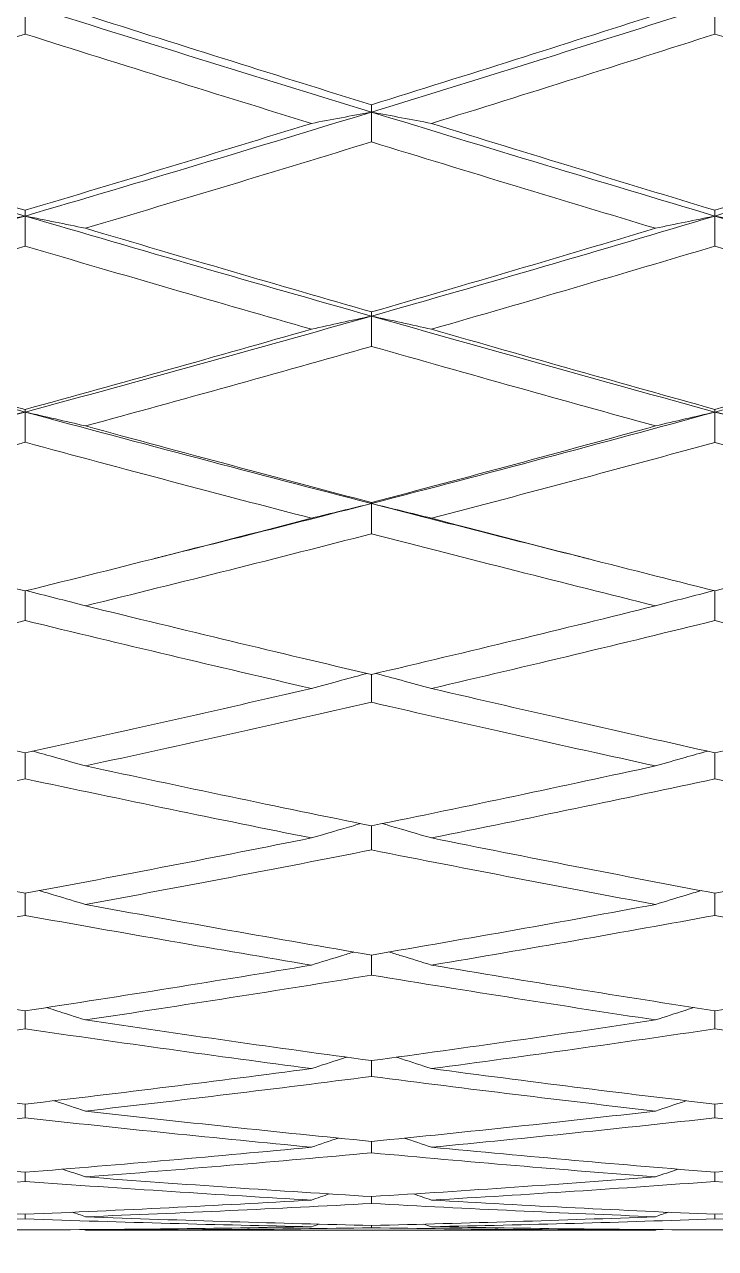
# Model space of a CAD drawing. Extents: x 6453 to 7582, y 0 to 827.
# Drawn here: x 6879.16 to 6884.14, y 199.63 to 208.44 of the extents above; entities that cross this region are included whole.
import ezdxf

# ---------------------------------------------------------------- set-up
doc = ezdxf.new("R2010")
doc.units = 0
doc.header["$LTSCALE"] = 30
doc.header["$MEASUREMENT"] = 0
doc.layers.add('1', color=7, linetype='CONTINUOUS')

msp = doc.modelspace()

# ---------------------------------------------------------------- linework, layer by layer
at = {"layer": '1', "color": 7, "linetype": 'Continuous', "lineweight": 18}
msp.add_line((6879.6001, 199.7633), (6883.7072, 199.7633), dxfattribs=at)
at = {"layer": '1', "color": 7, "linetype": 'Continuous', "lineweight": 13}
for radius, start, end in [(31.7909, 246.42722, 20.09733), (32.4724, 246.41495, 19.55213), (32.3705, 246.42722, 19.6171)]:
    msp.add_arc((6858.0424, 188.9152), radius, start, end, dxfattribs=at)
at = {"layer": '1', "color": 7, "linetype": 'Continuous', "lineweight": 18}
for points, knots in [([(6879.1654, 208.5883), (6878.66, 208.4295), (6877.8241, 208.1696), (6876.9865, 207.914), (6876.6559, 207.8138)], [0, 0, 0, 0, 0.605509, 1, 1, 1, 1]), ([(6886.5838, 207.8138), (6886.2937, 207.9047), (6885.4811, 208.1602), (6884.6632, 208.4199), (6884.1361, 208.5883)], [0, 0, 0, 0, 0.357901, 1, 1, 1, 1]), ([(6879.1654, 207.0652), (6878.66, 207.2136), (6877.8241, 207.4613), (6876.9865, 207.7136), (6876.6559, 207.8138)], [0, 0, 0, 0, 0.605509, 1, 1, 1, 1]), ([(6886.5838, 207.8138), (6886.2937, 207.7229), (6885.4811, 207.4705), (6884.6632, 207.2225), (6884.1361, 207.0652)], [0, 0, 0, 0, 0.357901, 1, 1, 1, 1]), ([(6879.1654, 207.0652), (6878.66, 206.9169), (6877.8241, 206.6747), (6876.9865, 206.4374), (6876.6559, 206.3446)], [0, 0, 0, 0, 0.605509, 1, 1, 1, 1]), ([(6886.5838, 206.3446), (6886.2937, 206.4288), (6885.4811, 206.6659), (6884.6632, 206.9079), (6884.1361, 207.0652)], [0, 0, 0, 0, 0.357901, 1, 1, 1, 1]), ([(6879.1654, 205.6539), (6878.66, 205.7901), (6877.8241, 206.0184), (6876.9865, 206.2517), (6876.6559, 206.3446)], [0, 0, 0, 0, 0.605509, 1, 1, 1, 1]), ([(6886.5838, 206.3446), (6886.2937, 206.2603), (6885.4811, 206.0268), (6884.6632, 205.7984), (6884.1361, 205.6539)], [0, 0, 0, 0, 0.357901, 1, 1, 1, 1]), ([(6879.1654, 205.6539), (6878.66, 205.5176), (6877.8241, 205.2958), (6876.9865, 205.0795), (6876.6559, 204.995)], [0, 0, 0, 0, 0.605509, 1, 1, 1, 1]), ([(6886.5838, 204.995), (6886.2937, 205.0716), (6885.4811, 205.2877), (6884.6632, 205.5094), (6884.1361, 205.6539)], [0, 0, 0, 0, 0.357901, 1, 1, 1, 1]), ([(6879.1742, 204.3675), (6879.2442, 204.3498), (6879.3866, 204.3134), (6879.5281, 204.2769), (6879.6001, 204.2582)], [0, 0, 0, 0, 0.489722, 1, 1, 1, 1]), ([(6884.1278, 204.3676), (6884.0587, 204.3498), (6883.9181, 204.3134), (6883.7783, 204.2769), (6883.7072, 204.2582)], [0, 0, 0, 0, 0.49021, 1, 1, 1, 1]), ([(6881.6298, 203.7715), (6881.5678, 203.7549), (6881.4336, 203.7189), (6881.3002, 203.6827), (6881.2285, 203.6632)], [0, 0, 0, 0, 0.461325, 1, 1, 1, 1]), ([(6881.6611, 203.5635), (6881.6611, 203.5996), (6881.6611, 203.6664), (6881.6611, 203.7333), (6881.6611, 203.764)], [0, 0, 0, 0, 0.539365, 1, 1, 1, 1]), ([(6881.6922, 203.7715), (6881.7542, 203.7549), (6881.8883, 203.7189), (6882.0216, 203.6828), (6882.0931, 203.6632)], [0, 0, 0, 0, 0.461388, 1, 1, 1, 1]), ([(6879.1654, 203.1996), (6879.1654, 203.173), (6879.1654, 203.1106), (6879.1654, 203.0482), (6879.1654, 203.0125)], [0, 0, 0, 0, 0.427212, 1, 1, 1, 1]), ([(6879.6001, 203.1055), (6879.5281, 203.1258), (6879.4017, 203.1613), (6879.2746, 203.1966), (6879.22, 203.2118)], [0, 0, 0, 0, 0.571357, 1, 1, 1, 1]), ([(6884.0827, 203.2119), (6884.0287, 203.1967), (6883.9031, 203.1613), (6883.7783, 203.1258), (6883.7072, 203.1055)], [0, 0, 0, 0, 0.429214, 1, 1, 1, 1]), ([(6884.1361, 203.0123), (6884.1361, 203.0481), (6884.1361, 203.1106), (6884.1361, 203.1731), (6884.1361, 203.1998)], [0, 0, 0, 0, 0.572133, 1, 1, 1, 1]), ([(6881.5835, 202.69), (6881.537, 202.6766), (6881.4183, 202.6422), (6881.3002, 202.6076), (6881.2285, 202.5865)], [0, 0, 0, 0, 0.391473, 1, 1, 1, 1]), ([(6881.6611, 202.5004), (6881.6611, 202.5357), (6881.6611, 202.5936), (6881.6611, 202.6514), (6881.6611, 202.6739)], [0, 0, 0, 0, 0.610814, 1, 1, 1, 1]), ([(6881.7384, 202.6901), (6881.785, 202.6766), (6881.9036, 202.6422), (6882.0216, 202.6076), (6882.0931, 202.5865)], [0, 0, 0, 0, 0.391647, 1, 1, 1, 1]), ([(6879.6001, 202.1078), (6879.5281, 202.1296), (6879.4174, 202.1629), (6879.3062, 202.196), (6879.2675, 202.2075)], [0, 0, 0, 0, 0.652582, 1, 1, 1, 1]), ([(6884.0357, 202.2076), (6883.9974, 202.1961), (6883.8876, 202.1629), (6883.7783, 202.1296), (6883.7072, 202.1078)], [0, 0, 0, 0, 0.348122, 1, 1, 1, 1]), ([(6879.1654, 202.188), (6879.1654, 202.1698), (6879.1654, 202.1167), (6879.1654, 202.0637), (6879.1654, 202.0289)], [0, 0, 0, 0, 0.343818, 1, 1, 1, 1]), ([(6884.1361, 202.0287), (6884.1361, 202.0636), (6884.1361, 202.1167), (6884.1361, 202.1699), (6884.1361, 202.1882)], [0, 0, 0, 0, 0.655347, 1, 1, 1, 1]), ([(6881.5349, 201.7657), (6881.5046, 201.7563), (6881.4022, 201.7247), (6881.3002, 201.693), (6881.2285, 201.6707)], [0, 0, 0, 0, 0.295402, 1, 1, 1, 1]), ([(6881.787, 201.7657), (6881.8173, 201.7564), (6881.9196, 201.7248), (6882.0216, 201.6931), (6882.0931, 201.6707)], [0, 0, 0, 0, 0.295712, 1, 1, 1, 1]), ([(6881.6611, 201.599), (6881.6611, 201.6332), (6881.6611, 201.6814), (6881.6611, 201.7296), (6881.6611, 201.7436)], [0, 0, 0, 0, 0.709834, 1, 1, 1, 1]), ([(6879.1654, 201.3416), (6879.1654, 201.332), (6879.1654, 201.2888), (6879.1654, 201.2457), (6879.1654, 201.2122)], [0, 0, 0, 0, 0.22334, 1, 1, 1, 1]), ([(6879.6001, 201.2762), (6879.5281, 201.2992), (6879.4342, 201.329), (6879.3399, 201.3587), (6879.3181, 201.3655)], [0, 0, 0, 0, 0.768918, 1, 1, 1, 1]), ([(6883.9859, 201.3656), (6883.9642, 201.3587), (6883.8711, 201.329), (6883.7783, 201.2992), (6883.7072, 201.2762)], [0, 0, 0, 0, 0.232026, 1, 1, 1, 1]), ([(6884.1361, 201.212), (6884.1361, 201.2456), (6884.1361, 201.2888), (6884.1361, 201.3321), (6884.1361, 201.3418)], [0, 0, 0, 0, 0.775569, 1, 1, 1, 1]), ([(6881.4826, 201.0083), (6881.4698, 201.0041), (6881.3848, 200.9766), (6881.3002, 200.9491), (6881.2285, 200.9256)], [0, 0, 0, 0, 0.151058, 1, 1, 1, 1]), ([(6881.6611, 200.8692), (6881.6611, 200.9019), (6881.6611, 200.94), (6881.6611, 200.9781), (6881.6611, 200.9834)], [0, 0, 0, 0, 0.860258, 1, 1, 1, 1]), ([(6881.8392, 201.0084), (6881.8521, 201.0042), (6881.937, 200.9767), (6882.0216, 200.9491), (6882.0931, 200.9256)], [0, 0, 0, 0, 0.15151, 1, 1, 1, 1]), ([(6879.1654, 200.6697), (6879.1654, 200.6687), (6879.1654, 200.6359), (6879.1654, 200.6031), (6879.1654, 200.5713)], [0, 0, 0, 0, 0.028446, 1, 1, 1, 1]), ([(6879.6001, 200.6198), (6879.5281, 200.6437), (6879.4526, 200.6686), (6879.3768, 200.6935), (6879.3734, 200.6946)], [0, 0, 0, 0, 0.956021, 1, 1, 1, 1]), ([(6883.9316, 200.6948), (6883.9281, 200.6936), (6883.853, 200.6687), (6883.7783, 200.6437), (6883.7072, 200.6198)], [0, 0, 0, 0, 0.046826, 1, 1, 1, 1]), ([(6884.1361, 200.5712), (6884.1361, 200.6031), (6884.1361, 200.6359), (6884.1361, 200.6688), (6884.1361, 200.6698)], [0, 0, 0, 0, 0.970083, 1, 1, 1, 1])]:
    msp.add_open_spline(points, degree=3, knots=knots, dxfattribs=at)
for points, degree in [([(6879.1654, 208.3758), (6879.1654, 208.4112), (6879.1654, 208.4821), (6879.1654, 208.5529), (6879.1654, 208.5883)], 3), ([(6881.6611, 207.8138), (6880.8322, 208.0678), (6879.9999, 208.3261), (6879.1654, 208.5883)], 3), ([(6884.1361, 208.5883), (6883.3153, 208.3261), (6882.4899, 208.0678), (6881.6611, 207.8138)], 3), ([(6884.1361, 208.3755), (6884.1361, 208.411), (6884.1361, 208.4819), (6884.1361, 208.5528), (6884.1361, 208.5883)], 3), ([(6879.6001, 208.5133), (6879.9572, 208.4), (6880.6578, 208.179), (6881.3312, 207.9686), (6881.6611, 207.8661)], 3), ([(6881.6611, 207.8661), (6882.012, 207.9752), (6882.7039, 208.1923), (6883.3761, 208.4068), (6883.7072, 208.5133)], 3), ([(6879.1654, 208.3758), (6878.8261, 208.2689), (6878.1412, 208.0546), (6877.444, 207.8397), (6877.0923, 207.7321)], 3), ([(6881.2285, 207.7321), (6880.8981, 207.8341), (6880.2238, 208.0433), (6879.5227, 208.2632), (6879.1654, 208.3758)], 3), ([(6884.1361, 208.3755), (6883.8047, 208.2693), (6883.1327, 208.0558), (6882.4426, 207.8403), (6882.0931, 207.7321)], 3), ([(6886.1596, 207.7321), (6885.8343, 207.8347), (6885.1718, 208.0444), (6884.4854, 208.2636), (6884.1361, 208.3755)], 3), ([(6881.6611, 207.8661), (6881.6611, 207.8573), (6881.6611, 207.8399), (6881.6611, 207.8225), (6881.6611, 207.8138)], 3), ([(6881.6611, 207.8138), (6880.8322, 207.5599), (6879.9999, 207.3102), (6879.1654, 207.0652)], 3), ([(6881.6611, 207.8138), (6881.5885, 207.8003), (6881.4439, 207.7731), (6881.3002, 207.7458), (6881.2285, 207.7321)], 3), ([(6881.6611, 207.5989), (6881.6611, 207.6347), (6881.6611, 207.7064), (6881.6611, 207.778), (6881.6611, 207.8138)], 3), ([(6884.1361, 207.0652), (6883.3153, 207.3102), (6882.4899, 207.5599), (6881.6611, 207.8138)], 3), ([(6881.6611, 207.8138), (6881.7335, 207.8003), (6881.878, 207.7731), (6882.0216, 207.7458), (6882.0931, 207.7321)], 3), ([(6877.0923, 207.7321), (6877.4506, 207.6225), (6878.1544, 207.4087), (6878.8327, 207.2054), (6879.1654, 207.1062)], 3), ([(6879.1654, 207.1062), (6879.5152, 207.2105), (6880.2088, 207.4191), (6880.8906, 207.6278), (6881.2285, 207.7321)], 3), ([(6882.0931, 207.7321), (6882.4466, 207.6227), (6883.1406, 207.4091), (6883.8086, 207.2057), (6884.1361, 207.1065)], 3), ([(6884.1361, 207.1065), (6884.48, 207.2107), (6885.1612, 207.4193), (6885.829, 207.6278), (6886.1596, 207.7321)], 3), ([(6881.6611, 207.5989), (6881.3242, 207.4954), (6880.6439, 207.2883), (6879.9502, 207.0808), (6879.6001, 206.977)], 3), ([(6883.7072, 206.977), (6883.379, 207.0757), (6882.7097, 207.2779), (6882.0149, 207.4902), (6881.6611, 207.5989)], 3), ([(6878.7304, 206.977), (6878.8024, 206.9918), (6878.947, 207.0213), (6879.0924, 207.0506), (6879.1654, 207.0652)], 3), ([(6879.1654, 207.0652), (6879.1654, 207.072), (6879.1654, 207.0856), (6879.1654, 207.0993), (6879.1654, 207.1062)], 3), ([(6879.1654, 207.0652), (6879.1654, 207.0291), (6879.1654, 206.957), (6879.1654, 206.8848), (6879.1654, 206.8487)], 3), ([(6881.6611, 206.3446), (6880.8322, 206.5799), (6879.9999, 206.8202), (6879.1654, 207.0652)], 3), ([(6879.6001, 206.977), (6879.5281, 206.9918), (6879.3837, 207.0213), (6879.2383, 207.0506), (6879.1654, 207.0652)], 3), ([(6884.1361, 207.0652), (6883.3153, 206.8202), (6882.4899, 206.5799), (6881.6611, 206.3446)], 3), ([(6884.1361, 207.0652), (6884.0642, 207.0506), (6883.9208, 207.0213), (6883.7783, 206.9918), (6883.7072, 206.977)], 3), ([(6884.1361, 207.1065), (6884.1361, 207.0996), (6884.1361, 207.0858), (6884.1361, 207.0721), (6884.1361, 207.0652)], 3), ([(6884.1361, 206.8485), (6884.1361, 206.8846), (6884.1361, 206.9568), (6884.1361, 207.0291), (6884.1361, 207.0652)], 3), ([(6884.1361, 207.0652), (6884.208, 207.0506), (6884.3512, 207.0213), (6884.4934, 206.9918), (6884.5644, 206.977)], 3), ([(6879.6001, 206.977), (6879.9572, 206.8712), (6880.6579, 206.665), (6881.3312, 206.4696), (6881.6611, 206.3744)], 3), ([(6881.6611, 206.3744), (6882.007, 206.4742), (6882.6939, 206.6745), (6883.3711, 206.876), (6883.7072, 206.977)], 3), ([(6879.1654, 206.8487), (6878.8223, 206.7478), (6878.1337, 206.5472), (6877.4402, 206.3488), (6877.0923, 206.2502)], 3), ([(6881.2285, 206.2502), (6880.8982, 206.3447), (6880.224, 206.5388), (6879.5227, 206.7436), (6879.1654, 206.8487)], 3), ([(6884.1361, 206.8485), (6883.8007, 206.7482), (6883.1248, 206.5482), (6882.4387, 206.3493), (6882.0931, 206.2502)], 3), ([(6886.1596, 206.2502), (6885.8327, 206.3457), (6885.1686, 206.5409), (6884.4837, 206.7445), (6884.1361, 206.8485)], 3), ([(6881.6611, 206.3744), (6881.6611, 206.3694), (6881.6611, 206.3594), (6881.6611, 206.3495), (6881.6611, 206.3446)], 3), ([(6881.6611, 206.3446), (6880.8322, 206.1093), (6879.9999, 205.8789), (6879.1654, 205.6539)], 3), ([(6881.6611, 206.3446), (6881.5885, 206.3289), (6881.4439, 206.2975), (6881.3002, 206.266), (6881.2285, 206.2502)], 3), ([(6881.6611, 206.1268), (6881.6611, 206.1631), (6881.6611, 206.2357), (6881.6611, 206.3083), (6881.6611, 206.3446)], 3), ([(6884.1361, 205.6539), (6883.3153, 205.8789), (6882.4899, 206.1093), (6881.6611, 206.3446)], 3), ([(6881.6611, 206.3446), (6881.7335, 206.3289), (6881.878, 206.2976), (6882.0216, 206.266), (6882.0931, 206.2502)], 3), ([(6877.0923, 206.2502), (6877.4508, 206.1486), (6878.1548, 205.9508), (6878.8328, 205.7634), (6879.1654, 205.6722)], 3), ([(6879.1654, 205.6722), (6879.5125, 205.7675), (6880.2036, 205.959), (6880.888, 206.1528), (6881.2285, 206.2502)], 3), ([(6882.0931, 206.2502), (6882.4465, 206.1488), (6883.1403, 205.9513), (6883.8085, 205.7638), (6884.1361, 205.6725)], 3), ([(6884.1361, 205.6725), (6884.4797, 205.7683), (6885.1605, 205.9604), (6885.8287, 206.1535), (6886.1596, 206.2502)], 3), ([(6881.6611, 206.1268), (6881.3211, 206.0302), (6880.6376, 205.838), (6879.9471, 205.648), (6879.6001, 205.5535)], 3), ([(6883.7072, 205.5535), (6883.3789, 205.6441), (6882.7095, 205.8302), (6882.0148, 206.0263), (6881.6611, 206.1268)], 3), ([(6878.7304, 205.5535), (6878.8024, 205.5703), (6878.947, 205.6038), (6879.0924, 205.6372), (6879.1654, 205.6539)], 3), ([(6879.1654, 205.6539), (6879.1654, 205.6569), (6879.1654, 205.663), (6879.1654, 205.6691), (6879.1654, 205.6722)], 3), ([(6879.1654, 205.6539), (6879.1654, 205.6175), (6879.1654, 205.5448), (6879.1654, 205.4721), (6879.1654, 205.4357)], 3), ([(6881.6611, 204.995), (6880.8322, 205.2091), (6879.9999, 205.4288), (6879.1654, 205.6539)], 3), ([(6879.6001, 205.5535), (6879.5281, 205.5703), (6879.3837, 205.6039), (6879.2383, 205.6372), (6879.1654, 205.6539)], 3), ([(6884.1361, 205.6539), (6883.3153, 205.4288), (6882.4899, 205.2091), (6881.6611, 204.995)], 3), ([(6884.1361, 205.6539), (6884.0642, 205.6372), (6883.9208, 205.6038), (6883.7783, 205.5703), (6883.7072, 205.5535)], 3), ([(6884.1361, 205.6725), (6884.1361, 205.6693), (6884.1361, 205.6631), (6884.1361, 205.6569), (6884.1361, 205.6539)], 3), ([(6884.1361, 205.4355), (6884.1361, 205.4719), (6884.1361, 205.5447), (6884.1361, 205.6175), (6884.1361, 205.6539)], 3), ([(6884.1361, 205.6539), (6884.208, 205.6372), (6884.3512, 205.6039), (6884.4934, 205.5703), (6884.5644, 205.5535)], 3), ([(6879.6001, 205.5535), (6879.9573, 205.4563), (6880.658, 205.2673), (6881.3313, 205.0888), (6881.6611, 205.0021)], 3), ([(6881.6611, 205.0021), (6882.0074, 205.0931), (6882.6948, 205.2762), (6883.3715, 205.4608), (6883.7072, 205.5535)], 3), ([(6879.1654, 205.4357), (6878.8247, 205.3438), (6878.1386, 205.1608), (6877.4427, 204.9793), (6877.0923, 204.8889)], 3), ([(6881.2285, 204.8889), (6880.8982, 204.9749), (6880.2241, 205.1519), (6879.5228, 205.3393), (6879.1654, 205.4357)], 3), ([(6884.1361, 205.4355), (6883.801, 205.3436), (6883.1254, 205.1606), (6882.439, 204.9792), (6882.0931, 204.8889)], 3), ([(6886.1596, 204.8889), (6885.8325, 204.9759), (6885.1682, 205.1539), (6884.4836, 205.3402), (6884.1361, 205.4355)], 3), ([(6881.6611, 204.995), (6881.1771, 204.87), (6880.6921, 204.7469), (6880.206, 204.6257)], 3), ([(6881.6611, 204.995), (6881.5885, 204.9774), (6881.4439, 204.9421), (6881.3002, 204.9067), (6881.2285, 204.8889)], 3), ([(6881.6611, 205.0021), (6881.6611, 205.0009), (6881.6611, 204.9985), (6881.6611, 204.9961), (6881.6611, 204.995)], 3), ([(6881.6611, 204.7768), (6881.6611, 204.8132), (6881.6611, 204.8859), (6881.6611, 204.9586), (6881.6611, 204.995)], 3), ([(6883.1412, 204.6177), (6882.6492, 204.7414), (6882.1557, 204.8672), (6881.6611, 204.995)], 3), ([(6881.6611, 204.995), (6881.7335, 204.9774), (6881.878, 204.9422), (6882.0216, 204.9067), (6882.0931, 204.8889)], 3), ([(6877.0923, 204.8889), (6877.4509, 204.7964), (6878.1552, 204.6168), (6878.833, 204.4475), (6879.1654, 204.3653)], 3), ([(6879.1654, 204.3653), (6879.5137, 204.4514), (6880.2058, 204.6249), (6880.8891, 204.8006), (6881.2285, 204.8889)], 3), ([(6882.0931, 204.8889), (6882.4463, 204.7968), (6883.14, 204.6175), (6883.8083, 204.4479), (6884.1361, 204.3655)], 3), ([(6884.1361, 204.3655), (6884.4818, 204.4524), (6885.1646, 204.6267), (6885.8307, 204.8015), (6886.1596, 204.8889)], 3), ([(6881.6611, 204.7768), (6881.3221, 204.6893), (6880.6397, 204.5153), (6879.9481, 204.3435), (6879.6001, 204.2582)], 3), ([(6883.7072, 204.2582), (6883.3788, 204.3399), (6882.7093, 204.5078), (6882.0147, 204.6855), (6881.6611, 204.7768)], 3), ([(6880.0974, 204.5985), (6880.2071, 204.626)], 1), ([(6883.1402, 204.6179), (6883.258, 204.5881)], 1), ([(6879.1654, 204.1523), (6879.1654, 204.1885), (6879.1654, 204.261), (6879.1654, 204.3335), (6879.1654, 204.3697)], 3), ([(6884.1361, 204.1521), (6884.1361, 204.1884), (6884.1361, 204.2609), (6884.1361, 204.3335), (6884.1361, 204.3697)], 3), ([(6879.6001, 204.2582), (6879.9574, 204.1707), (6880.6582, 204.0009), (6881.3314, 203.8413), (6881.6611, 203.764)], 3), ([(6881.6611, 203.764), (6882.0112, 203.8462), (6882.7023, 204.0108), (6883.3753, 204.1757), (6883.7072, 204.2582)], 3), ([(6879.1654, 204.1523), (6878.8255, 204.0699), (6878.14, 203.906), (6877.4434, 203.7438), (6877.0923, 203.6632)], 3), ([(6881.2285, 203.6632), (6880.8922, 203.7411), (6880.2119, 203.9005), (6879.5167, 204.0671), (6879.1654, 204.1523)], 3), ([(6884.1361, 204.1521), (6883.8046, 204.0704), (6883.1326, 203.9071), (6882.4426, 203.7444), (6882.0931, 203.6632)], 3), ([(6886.1596, 203.6632), (6885.8324, 203.7407), (6885.1679, 203.8995), (6884.4834, 204.0665), (6884.1361, 204.1521)], 3), ([(6877.0923, 203.6632), (6877.4427, 203.5828), (6878.1387, 203.4252), (6878.8248, 203.2738), (6879.1654, 203.1996)], 3), ([(6879.1654, 203.1996), (6879.5154, 203.2759), (6880.2093, 203.4295), (6880.8909, 203.585), (6881.2285, 203.6632)], 3), ([(6882.0931, 203.6632), (6882.4463, 203.5812), (6883.1399, 203.4221), (6883.8083, 203.2724), (6884.1361, 203.1998)], 3), ([(6884.1361, 203.1998), (6884.4817, 203.2763), (6885.1644, 203.4302), (6885.8306, 203.5854), (6886.1596, 203.6632)], 3), ([(6881.6611, 203.5635), (6881.3243, 203.4863), (6880.6441, 203.3327), (6879.9503, 203.1809), (6879.6001, 203.1055)], 3), ([(6883.7072, 203.1055), (6883.3759, 203.1778), (6882.7036, 203.3264), (6882.0118, 203.4831), (6881.6611, 203.5635)], 3), ([(6879.6001, 203.1055), (6879.9501, 203.0301), (6880.6436, 202.8829), (6881.3241, 202.7425), (6881.6611, 202.6739)], 3), ([(6881.6611, 202.6739), (6882.0109, 202.7451), (6882.7018, 202.8884), (6883.375, 203.0329), (6883.7072, 203.1055)], 3), ([(6879.1654, 203.0125), (6878.8233, 202.9399), (6878.1357, 202.7962), (6877.4412, 202.6559), (6877.0923, 202.5865)], 3), ([(6881.2285, 202.5865), (6880.8934, 202.6537), (6880.2144, 202.7918), (6879.5179, 202.9376), (6879.1654, 203.0125)], 3), ([(6884.1361, 203.0123), (6883.8069, 202.9413), (6883.1371, 202.799), (6882.4449, 202.6572), (6882.0931, 202.5865)], 3), ([(6886.1596, 202.5865), (6885.8333, 202.6534), (6885.1698, 202.791), (6884.4844, 202.9371), (6884.1361, 203.0123)], 3), ([(6877.0923, 202.5865), (6877.4402, 202.5174), (6878.1337, 202.3819), (6878.8223, 202.2518), (6879.1654, 202.188)], 3), ([(6879.1654, 202.188), (6879.5155, 202.2531), (6880.2094, 202.3847), (6880.8909, 202.5189), (6881.2285, 202.5865)], 3), ([(6882.0931, 202.5865), (6882.4432, 202.5162), (6883.1338, 202.3795), (6883.8052, 202.2507), (6884.1361, 202.1882)], 3), ([(6884.1361, 202.1882), (6884.4845, 202.254), (6885.1701, 202.3864), (6885.8335, 202.5198), (6886.1596, 202.5865)], 3), ([(6881.6611, 202.5004), (6881.3262, 202.4341), (6880.6479, 202.3024), (6879.9522, 202.1723), (6879.6001, 202.1078)], 3), ([(6883.7072, 202.1078), (6883.3772, 202.1691), (6882.7062, 202.2957), (6882.0131, 202.4307), (6881.6611, 202.5004)], 3), ([(6879.1654, 202.0289), (6878.8271, 201.968), (6878.1434, 201.8473), (6877.445, 201.7291), (6877.0923, 201.6707)], 3), ([(6881.2285, 201.6707), (6880.8947, 201.7264), (6880.2171, 201.8418), (6879.5193, 201.9651), (6879.1654, 202.0289)], 3), ([(6879.6001, 202.1078), (6879.9483, 202.0441), (6880.6399, 201.9197), (6881.3223, 201.8013), (6881.6611, 201.7436)], 3), ([(6881.6611, 201.7436), (6882.0137, 201.8037), (6882.7074, 201.9246), (6883.3779, 202.0467), (6883.7072, 202.1078)], 3), ([(6884.1361, 202.0287), (6883.8061, 201.9683), (6883.1355, 201.8481), (6882.444, 201.7295), (6882.0931, 201.6707)], 3), ([(6886.1596, 201.6707), (6885.8342, 201.7262), (6885.1716, 201.8413), (6884.4852, 201.9648), (6884.1361, 202.0287)], 3), ([(6877.0923, 201.6707), (6877.4399, 201.6131), (6878.1331, 201.5007), (6878.822, 201.3938), (6879.1654, 201.3416)], 3), ([(6879.1654, 201.3416), (6879.5205, 201.3956), (6880.2195, 201.5045), (6880.8959, 201.6151), (6881.2285, 201.6707)], 3), ([(6881.6611, 201.599), (6881.3294, 201.5445), (6880.6542, 201.4361), (6879.9554, 201.3292), (6879.6001, 201.2762)], 3), ([(6883.7072, 201.2762), (6883.3783, 201.3259), (6882.7082, 201.4293), (6882.0141, 201.541), (6881.6611, 201.599)], 3), ([(6882.0931, 201.6707), (6882.4404, 201.6125), (6883.1282, 201.4996), (6883.8024, 201.3933), (6884.1361, 201.3418)], 3), ([(6884.1361, 201.3418), (6884.4826, 201.3953), (6885.1664, 201.5038), (6885.8316, 201.6147), (6886.1596, 201.6707)], 3), ([(6879.6001, 201.2762), (6879.9479, 201.2244), (6880.6392, 201.1238), (6881.3219, 201.0292), (6881.6611, 200.9834)], 3), ([(6881.6611, 200.9834), (6882.0077, 201.0303), (6882.6955, 201.126), (6883.3719, 201.2256), (6883.7072, 201.2762)], 3), ([(6879.1654, 201.2122), (6878.8318, 201.1635), (6878.1527, 201.067), (6877.4497, 200.9723), (6877.0923, 200.9256)], 3), ([(6881.2285, 200.9256), (6880.8884, 200.9705), (6880.2044, 201.0631), (6879.5129, 201.1615), (6879.1654, 201.2122)], 3), ([(6884.1361, 201.212), (6883.8017, 201.1625), (6883.1267, 201.0651), (6882.4397, 200.9715), (6882.0931, 200.9256)], 3), ([(6886.1596, 200.9256), (6885.8348, 200.9694), (6885.1728, 201.0607), (6884.4858, 201.1602), (6884.1361, 201.212)], 3), ([(6877.0923, 200.9256), (6877.4395, 200.8803), (6878.1322, 200.7922), (6878.8216, 200.7096), (6879.1654, 200.6697)], 3), ([(6879.1654, 200.6697), (6879.512, 200.71), (6880.2026, 200.793), (6880.8875, 200.8806), (6881.2285, 200.9256)], 3), ([(6882.0931, 200.9256), (6882.44, 200.8797), (6883.1275, 200.7913), (6883.802, 200.7092), (6884.1361, 200.6698)], 3), ([(6884.1361, 200.6698), (6884.482, 200.7106), (6885.165, 200.7943), (6885.8309, 200.8813), (6886.1596, 200.9256)], 3), ([(6881.6611, 200.8692), (6881.3203, 200.8253), (6880.6361, 200.7398), (6879.9463, 200.659), (6879.6001, 200.6198)], 3), ([(6883.7072, 200.6198), (6883.3756, 200.6579), (6882.7029, 200.7374), (6882.0115, 200.824), (6881.6611, 200.8692)], 3), ([(6879.6001, 200.6198), (6879.9477, 200.5805), (6880.6388, 200.5048), (6881.3217, 200.435), (6881.6611, 200.4015)], 3), ([(6881.6611, 200.4015), (6882.0121, 200.4361), (6882.7043, 200.5073), (6883.3763, 200.5818), (6883.7072, 200.6198)], 3), ([(6879.1654, 200.5713), (6878.8254, 200.5339), (6878.1398, 200.4612), (6877.4433, 200.3927), (6877.0923, 200.3596)], 3), ([(6881.2285, 200.3596), (6880.8884, 200.392), (6880.2045, 200.4596), (6879.513, 200.5331), (6879.1654, 200.5713)], 3), ([(6884.1361, 200.5712), (6883.8049, 200.5342), (6883.1331, 200.4618), (6882.4428, 200.393), (6882.0931, 200.3596)], 3), ([(6886.1596, 200.3596), (6885.8343, 200.3912), (6885.1718, 200.458), (6884.4853, 200.5322), (6884.1361, 200.5712)], 3), ([(6877.0923, 200.3596), (6877.4507, 200.3258), (6878.1547, 200.2621), (6878.8328, 200.2059), (6879.1654, 200.1795)], 3), ([(6879.1654, 200.1795), (6879.5152, 200.2073), (6880.2088, 200.2651), (6880.8906, 200.3274), (6881.2285, 200.3596)], 3), ([(6881.4244, 200.4256), (6881.359, 200.4036), (6881.2936, 200.3816), (6881.2285, 200.3596)], 3), ([(6881.6611, 200.3191), (6881.6611, 200.3465), (6881.6611, 200.374), (6881.6611, 200.4015)], 3), ([(6881.8968, 200.4259), (6881.9624, 200.4038), (6882.0279, 200.3817), (6882.0931, 200.3596)], 3), ([(6882.0931, 200.3596), (6882.4404, 200.3264), (6883.1281, 200.2633), (6883.8024, 200.2065), (6884.1361, 200.1796)], 3), ([(6884.1361, 200.1796), (6884.4799, 200.2073), (6885.1609, 200.2651), (6885.8289, 200.3274), (6886.1596, 200.3596)], 3), ([(6881.6611, 200.3191), (6881.3242, 200.288), (6880.6439, 200.228), (6879.9503, 200.1724), (6879.6001, 200.1457)], 3), ([(6883.7072, 200.1457), (6883.375, 200.1714), (6882.7018, 200.2258), (6882.0109, 200.2868), (6881.6611, 200.3191)], 3), ([(6879.1654, 200.1795), (6879.1654, 200.1574), (6879.1654, 200.1354), (6879.1654, 200.1133)], 3), ([(6879.4343, 200.2021), (6879.4897, 200.1833), (6879.545, 200.1645), (6879.6001, 200.1457)], 3), ([(6883.8704, 200.2019), (6883.8159, 200.1832), (6883.7615, 200.1645), (6883.7072, 200.1457)], 3), ([(6884.1361, 200.1796), (6884.1361, 200.1575), (6884.1361, 200.1354), (6884.1361, 200.1133)], 3), ([(6879.1654, 200.1133), (6878.8222, 200.0883), (6878.1335, 200.0409), (6877.4401, 199.9986), (6877.0923, 199.9787)], 3), ([(6881.2285, 199.9787), (6880.899, 199.9977), (6880.2256, 200.0389), (6879.5236, 200.0872), (6879.1654, 200.1133)], 3), ([(6879.6001, 200.1457), (6879.9579, 200.1184), (6880.6593, 200.0678), (6881.3319, 200.0244), (6881.6611, 200.0044)], 3), ([(6881.6611, 200.0044), (6882.0071, 200.0255), (6882.6941, 200.0702), (6883.3712, 200.1197), (6883.7072, 200.1457)], 3), ([(6884.1361, 200.1133), (6883.8008, 200.0884), (6883.125, 200.0411), (6882.4388, 199.9987), (6882.0931, 199.9787)], 3), ([(6886.1596, 199.9787), (6885.8297, 199.9981), (6885.1626, 200.0399), (6884.4807, 200.0877), (6884.1361, 200.1133)], 3), ([(6881.3591, 200.0238), (6881.3155, 200.0088), (6881.272, 199.9938), (6881.2285, 199.9787)], 3), ([(6881.6611, 200.0044), (6881.6611, 199.9878), (6881.6611, 199.9711), (6881.6611, 199.9545)], 3), ([(6881.9618, 200.0241), (6882.0057, 200.009), (6882.0494, 199.9939), (6882.0931, 199.9787)], 3), ([(6877.0923, 199.9787), (6877.4512, 199.9583), (6878.1557, 199.9209), (6878.8333, 199.8903), (6879.1654, 199.8765)], 3), ([(6879.1654, 199.8765), (6879.5129, 199.8909), (6880.2043, 199.9225), (6880.8883, 199.9591), (6881.2285, 199.9787)], 3), ([(6881.6611, 199.9545), (6881.3214, 199.9361), (6880.6382, 199.9017), (6879.9474, 199.8724), (6879.6001, 199.8591)], 3), ([(6883.7072, 199.8591), (6883.3758, 199.872), (6882.7032, 199.9007), (6882.0116, 199.9355), (6881.6611, 199.9545)], 3), ([(6882.0931, 199.9787), (6882.4432, 199.9585), (6883.1338, 199.9214), (6883.8052, 199.8905), (6884.1361, 199.8765)], 3), ([(6886.1596, 199.9787), (6885.8286, 199.9593), (6885.1603, 199.9227), (6884.4796, 199.8911), (6884.1361, 199.8765)], 3), ([(6879.1654, 199.8432), (6878.825, 199.8313), (6878.139, 199.81), (6877.4429, 199.794), (6877.0923, 199.7873)], 3), ([(6879.1654, 199.8765), (6879.1654, 199.8654), (6879.1654, 199.8543), (6879.1654, 199.8432)], 3), ([(6881.2285, 199.7873), (6880.8939, 199.7937), (6880.2155, 199.8094), (6879.5185, 199.8309), (6879.1654, 199.8432)], 3), ([(6879.6001, 199.8591), (6879.5683, 199.8702), (6879.5364, 199.8812), (6879.5045, 199.8922)], 3), ([(6879.6001, 199.8591), (6879.9548, 199.8456), (6880.653, 199.8217), (6881.3288, 199.8038), (6881.6611, 199.7963)], 3), ([(6883.7072, 199.8591), (6883.3718, 199.8461), (6882.6953, 199.8226), (6882.0077, 199.8042), (6881.6611, 199.7963)], 3), ([(6882.0931, 199.7873), (6882.4393, 199.794), (6883.126, 199.81), (6883.8013, 199.8313), (6884.1361, 199.8432)], 3), ([(6883.8007, 199.8919), (6883.7695, 199.881), (6883.7383, 199.8701), (6883.7072, 199.8591)], 3), ([(6884.1361, 199.8432), (6884.1361, 199.8543), (6884.1361, 199.8654), (6884.1361, 199.8765)], 3), ([(6886.1596, 199.7873), (6885.8308, 199.7937), (6885.1647, 199.8094), (6884.4818, 199.8309), (6884.1361, 199.8432)], 3), ([(6877.0923, 199.7873), (6877.4436, 199.7806), (6878.1406, 199.7701), (6878.8257, 199.7651), (6879.1654, 199.764)], 3), ([(6881.2285, 199.7873), (6880.8897, 199.7807), (6880.2071, 199.7703), (6879.5143, 199.7652), (6879.1654, 199.764)], 3), ([(6879.5896, 199.7669), (6879.5931, 199.7657), (6879.5966, 199.7645), (6879.6001, 199.7633)], 3), ([(6879.6001, 199.7633), (6879.9488, 199.7633), (6880.641, 199.7661), (6881.3228, 199.7743), (6881.6611, 199.7797)], 3), ([(6881.2828, 199.8062), (6881.2647, 199.7999), (6881.2466, 199.7936), (6881.2285, 199.7873)], 3), ([(6881.6611, 199.7797), (6881.6611, 199.7852), (6881.6611, 199.7908), (6881.6611, 199.7963)], 3), ([(6883.7072, 199.7633), (6883.3767, 199.7633), (6882.7052, 199.7659), (6882.0126, 199.774), (6881.6611, 199.7797)], 3), ([(6882.0388, 199.8063), (6882.0569, 199.8), (6882.075, 199.7936), (6882.0931, 199.7873)], 3), ([(6882.0931, 199.7873), (6882.4446, 199.7805), (6883.1365, 199.77), (6883.8066, 199.7651), (6884.1361, 199.764)], 3), ([(6883.7072, 199.7633), (6883.7107, 199.7645), (6883.7141, 199.7657), (6883.7175, 199.7669)], 3), ([(6884.1361, 199.764), (6884.4819, 199.7652), (6885.165, 199.7703), (6885.8309, 199.7808), (6886.1596, 199.7873)], 3)]:
    msp.add_open_spline(points, degree=degree, dxfattribs=at)

doc.saveas('drawing.dxf')
